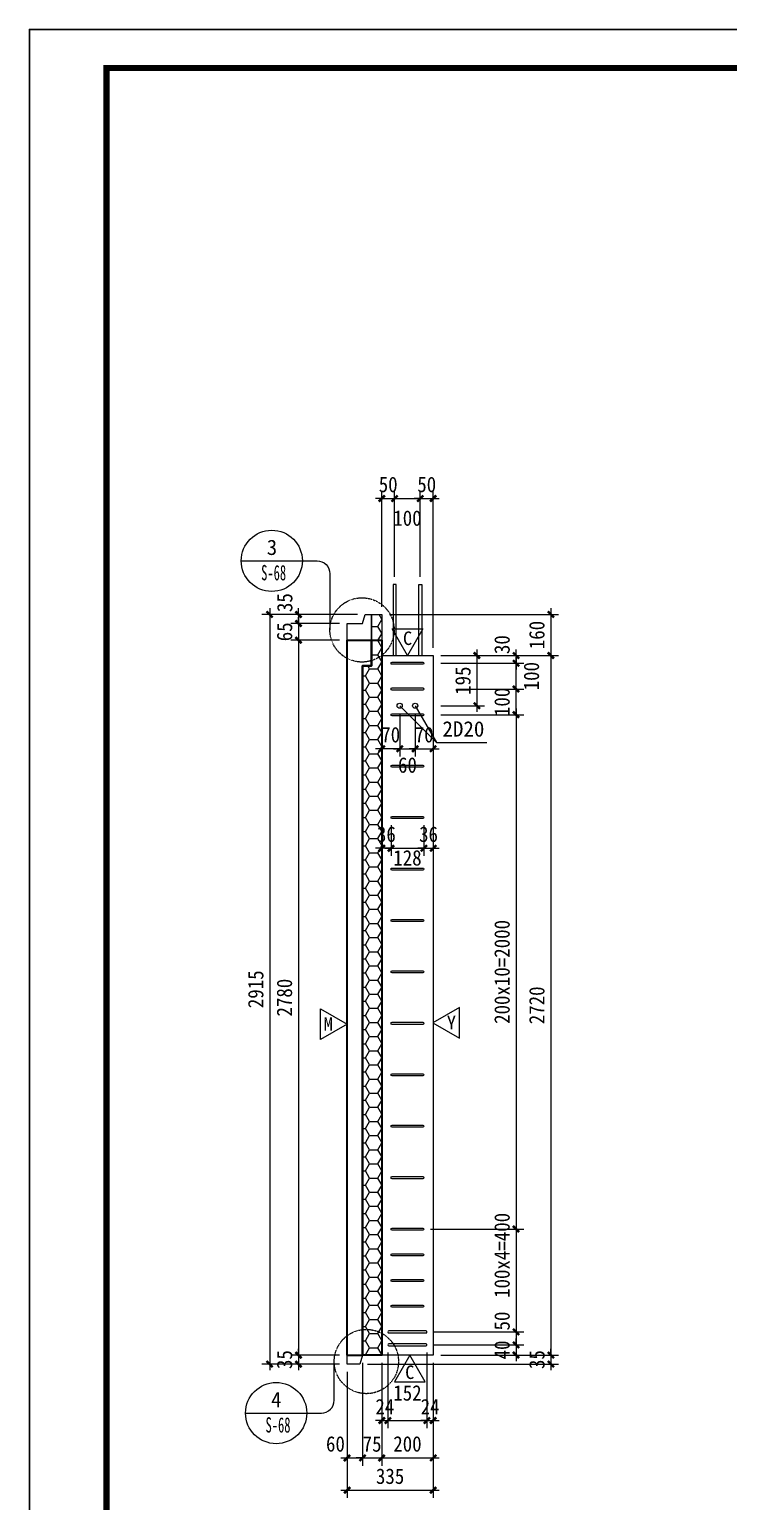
# Model space of a CAD drawing. Header units: millimetres. Extents: x 0 to 12600, y 0 to 8910.
# Drawn here: x 0 to 2721, y 3186 to 8910 of the extents above; entities that cross this region are included whole.
import ezdxf
from ezdxf.enums import TextEntityAlignment as Align

# ---------------------------------------------------------------- set-up
doc = ezdxf.new("R2010")
doc.units = ezdxf.units.MM
doc.linetypes.add('DASH', pattern=[0.35, 0.25, -0.1])
for name, color, linetype, lineweight in [('YG-标注', 151, 'Continuous', 15), ('YZ-文字', 4, 'Continuous', 13), ('YZ-符号', 96, 'Continuous', 9), ('填充', 7, 'Continuous', 5), ('轮廓线', 2, 'Continuous', 13), ('轮廓线0.15', 91, 'Continuous', 15)]:
    doc.layers.add(name, color=color, linetype=linetype, lineweight=lineweight)
for name, color, linetype in [('YZ-索引图号', 3, 'Continuous'), ('图框2', 1, 'Continuous'), ('图框线', 7, 'Continuous'), ('暗柱钢筋', 7, 'Continuous'), ('梁钢筋', 7, 'Continuous')]:
    doc.layers.add(name, color=color, linetype=linetype)
doc.styles.add('YZ-样式 1', font='simhei.ttf', dxfattribs={"width": 0.85})
doc.styles.add('YZ-样式 2', font='simhei.ttf', dxfattribs={"width": 0.9})
doc.styles.add('图签-黑体', font='simhei.ttf')
doc.styles.add('黑体', font='simhei.ttf')
doc.dimstyles.new('YZ-30', dxfattribs={"dimscale": 30, "dimtxt": 2, "dimasz": 0.8, "dimexe": 1, "dimexo": 1, "dimgap": 0.8, "dimtad": 1, "dimdec": 0, "dimzin": 1, "dimdsep": 46, "dimtxsty": 'YZ-样式 2', "dimblk": 'ARCHTICK', "dimcen": 250, "dimdle": 0.8, "dimclrd": 151, "dimclre": 151, "dimclrt": 7, "dimazin": 0, "dimtfac": 1, "dimtdec": 0, "dimtix": 1, "dimtmove": 2, "dimatfit": 2, "dimldrblk": 'ARCHTICK', "dimfxl": 1, "dimlwd": 9, "dimlwe": 9, "dimarcsym": 0})

# ---------------------------------------------------------------- blocks, each defined once
blk = doc.blocks.new('_ArchTick')
at = {"color": 0, "linetype": 'ByBlock', "const_width": 0.4}
blk.add_lwpolyline([(-0.5, -0.5), (0.5, 0.5)], dxfattribs=at)
blk = doc.blocks.new('*D316')
at = {"layer": 'Defpoints', "color": 0, "transparency": 16777216}
for p in [(1047, 6600.3), (1236, 6600.3), (1306, 6635.3)]:
    blk.add_point(p, dxfattribs=at)
at = {"layer": 'YG-标注', "color": 151, "lineweight": 9, "transparency": 16777216}
for p, q in [((1047, 6635.3), (1047, 6659.3)), ((1276, 6635.3), (1017, 6635.3)), ((1206, 6600.3), (1017, 6600.3)), ((1047, 6635.3), (1047, 6600.3)), ((1047, 6600.3), (1047, 6576.3))]:
    blk.add_line(p, q, dxfattribs=at)
at = {"layer": 'YG-标注', "color": 151, "lineweight": 9, "transparency": 16777216, "xscale": 24, "yscale": 24, "zscale": 24}
for p, rotation in [((1047, 6635.3), 270), ((1047, 6600.3), 90)]:
    blk.add_blockref('_ArchTick', p, dxfattribs=dict(at, rotation=rotation))
at = {"layer": 'YG-标注', "color": 7, "transparency": 16777216, "insert": (993.7, 6681.3), "char_height": 60, "attachment_point": 5, "rotation": 90, "style": 'YZ-样式 2'}
blk.add_mtext('35', dxfattribs=at)
blk = doc.blocks.new('*D317')
at = {"layer": 'Defpoints', "color": 0, "transparency": 16777216}
for p in [(1236, 6535.3), (1047, 3755.3), (1236, 3755.3)]:
    blk.add_point(p, dxfattribs=at)
at = {"layer": 'YG-标注', "color": 151, "lineweight": 9, "transparency": 16777216}
for p, q in [((1206, 6535.3), (1017, 6535.3)), ((1047, 6559.3), (1047, 3731.3)), ((1206, 3755.3), (1017, 3755.3))]:
    blk.add_line(p, q, dxfattribs=at)
at = {"layer": 'YG-标注', "color": 151, "lineweight": 9, "transparency": 16777216, "xscale": 24, "yscale": 24, "zscale": 24}
for p, rotation in [((1047, 6535.3), 90), ((1047, 3755.3), 270)]:
    blk.add_blockref('_ArchTick', p, dxfattribs=dict(at, rotation=rotation))
at = {"layer": 'YG-标注', "color": 7, "transparency": 16777216, "insert": (992.6, 5145.3), "char_height": 60, "attachment_point": 5, "rotation": 90, "style": 'YZ-样式 2'}
blk.add_mtext('2780', dxfattribs=at)
blk = doc.blocks.new('*D318')
at = {"layer": 'Defpoints', "color": 0, "transparency": 16777216}
for p in [(1306, 6635.3), (934.9, 3720.3), (1236, 3720.3)]:
    blk.add_point(p, dxfattribs=at)
at = {"layer": 'YG-标注', "color": 151, "lineweight": 9, "transparency": 16777216}
for p, q in [((934.9, 6659.3), (934.9, 3696.3)), ((1276, 6635.3), (904.9, 6635.3)), ((1206, 3720.3), (904.9, 3720.3))]:
    blk.add_line(p, q, dxfattribs=at)
at = {"layer": 'YG-标注', "color": 151, "lineweight": 9, "transparency": 16777216, "xscale": 24, "yscale": 24, "zscale": 24}
for p, rotation in [((934.9, 6635.3), 90), ((934.9, 3720.3), 270)]:
    blk.add_blockref('_ArchTick', p, dxfattribs=dict(at, rotation=rotation))
at = {"layer": 'YG-标注', "color": 7, "transparency": 16777216, "insert": (880.9, 5177.8), "char_height": 60, "attachment_point": 5, "rotation": 90, "style": 'YZ-样式 2'}
blk.add_mtext('2915', dxfattribs=at)
blk = doc.blocks.new('*D319')
at = {"layer": 'Defpoints', "color": 0, "transparency": 16777216}
for p in [(1371, 6635.3), (1571, 6475.3), (2029, 6475.3)]:
    blk.add_point(p, dxfattribs=at)
at = {"layer": 'YG-标注', "color": 151, "lineweight": 9, "transparency": 16777216}
for p, q in [((2029, 6659.3), (2029, 6451.3)), ((1401, 6635.3), (2059, 6635.3)), ((1601, 6475.3), (2059, 6475.3))]:
    blk.add_line(p, q, dxfattribs=at)
at = {"layer": 'YG-标注', "color": 151, "lineweight": 9, "transparency": 16777216, "xscale": 24, "yscale": 24, "zscale": 24}
for p, rotation in [((2029, 6635.3), 90), ((2029, 6475.3), 270)]:
    blk.add_blockref('_ArchTick', p, dxfattribs=dict(at, rotation=rotation))
at = {"layer": 'YG-标注', "color": 7, "transparency": 16777216, "insert": (1974.7, 6555.3), "char_height": 60, "attachment_point": 5, "rotation": 90, "style": 'YZ-样式 2'}
blk.add_mtext('160', dxfattribs=at)
blk = doc.blocks.new('*D320')
at = {"layer": 'Defpoints', "color": 0, "transparency": 16777216}
for p in [(1571, 6475.3), (1571, 3755.3), (2029, 3755.3)]:
    blk.add_point(p, dxfattribs=at)
at = {"layer": 'YG-标注', "color": 151, "lineweight": 9, "transparency": 16777216}
for p, q in [((1601, 6475.3), (2059, 6475.3)), ((2029, 6499.3), (2029, 3731.3)), ((1601, 3755.3), (2059, 3755.3))]:
    blk.add_line(p, q, dxfattribs=at)
at = {"layer": 'YG-标注', "color": 151, "lineweight": 9, "transparency": 16777216, "xscale": 24, "yscale": 24, "zscale": 24}
for p, rotation in [((2029, 6475.3), 90), ((2029, 3755.3), 270)]:
    blk.add_blockref('_ArchTick', p, dxfattribs=dict(at, rotation=rotation))
at = {"layer": 'YG-标注', "color": 7, "transparency": 16777216, "insert": (1974.7, 5115.3), "char_height": 60, "attachment_point": 5, "rotation": 90, "style": 'YZ-样式 2'}
blk.add_mtext('2720', dxfattribs=at)
blk = doc.blocks.new('*D321')
at = {"layer": 'Defpoints', "color": 0, "transparency": 16777216}
for p in [(1571, 3755.3), (1286, 3720.3), (2029, 3720.3)]:
    blk.add_point(p, dxfattribs=at)
at = {"layer": 'YG-标注', "color": 151, "lineweight": 9, "transparency": 16777216}
for p, q in [((2029, 3755.3), (2029, 3779.3)), ((1601, 3755.3), (2059, 3755.3)), ((2029, 3755.3), (2029, 3720.3)), ((1316, 3720.3), (2059, 3720.3)), ((2029, 3720.3), (2029, 3696.3))]:
    blk.add_line(p, q, dxfattribs=at)
at = {"layer": 'YG-标注', "color": 151, "lineweight": 9, "transparency": 16777216, "xscale": 24, "yscale": 24, "zscale": 24}
for p, rotation in [((2029, 3755.3), 270), ((2029, 3720.3), 90)]:
    blk.add_blockref('_ArchTick', p, dxfattribs=dict(at, rotation=rotation))
at = {"layer": 'YG-标注', "color": 7, "transparency": 16777216, "insert": (1975, 3737.8), "char_height": 60, "attachment_point": 5, "rotation": 90, "style": 'YZ-样式 2'}
blk.add_mtext('35', dxfattribs=at)
blk = doc.blocks.new('*D322')
at = {"layer": 'Defpoints', "color": 0, "transparency": 16777216}
for p in [(1571, 6475.3), (1571, 6445.3), (1893.6, 6445.3)]:
    blk.add_point(p, dxfattribs=at)
at = {"layer": 'YG-标注', "color": 151, "lineweight": 9, "transparency": 16777216}
for p, q in [((1601, 6475.3), (1923.6, 6475.3)), ((1893.6, 6475.3), (1893.6, 6499.3)), ((1893.6, 6475.3), (1893.6, 6445.3)), ((1601, 6445.3), (1923.6, 6445.3)), ((1893.6, 6445.3), (1893.6, 6421.3))]:
    blk.add_line(p, q, dxfattribs=at)
at = {"layer": 'YG-标注', "color": 151, "lineweight": 9, "transparency": 16777216, "xscale": 24, "yscale": 24, "zscale": 24}
for p, rotation in [((1893.6, 6475.3), 270), ((1893.6, 6445.3), 90)]:
    blk.add_blockref('_ArchTick', p, dxfattribs=dict(at, rotation=rotation))
at = {"layer": 'YG-标注', "color": 7, "transparency": 16777216, "insert": (1839.3, 6518), "char_height": 60, "attachment_point": 5, "rotation": 90, "style": 'YZ-样式 2'}
blk.add_mtext('30', dxfattribs=at)
blk = doc.blocks.new('*D323')
at = {"layer": 'Defpoints', "color": 0, "transparency": 16777216}
for p in [(1571, 6245.3), (1531, 4245.3), (1893.6, 4245.3)]:
    blk.add_point(p, dxfattribs=at)
at = {"layer": 'YG-标注', "color": 151, "lineweight": 9, "transparency": 16777216}
for p, q in [((1601, 6245.3), (1923.6, 6245.3)), ((1893.6, 6269.3), (1893.6, 4221.3)), ((1561, 4245.3), (1923.6, 4245.3))]:
    blk.add_line(p, q, dxfattribs=at)
at = {"layer": 'YG-标注', "color": 151, "lineweight": 9, "transparency": 16777216, "xscale": 24, "yscale": 24, "zscale": 24}
for p, rotation in [((1893.6, 6245.3), 90), ((1893.6, 4245.3), 270)]:
    blk.add_blockref('_ArchTick', p, dxfattribs=dict(at, rotation=rotation))
at = {"layer": 'YG-标注', "color": 7, "transparency": 16777216, "insert": (1839.3, 5245.3), "char_height": 60, "attachment_point": 5, "rotation": 90, "style": 'YZ-样式 2'}
blk.add_mtext('200x10=2000', dxfattribs=at)
blk = doc.blocks.new('*D324')
at = {"layer": 'Defpoints', "color": 0, "transparency": 16777216}
for p in [(1531, 4245.3), (1543, 3845.3), (1893.6, 3845.3)]:
    blk.add_point(p, dxfattribs=at)
at = {"layer": 'YG-标注', "color": 151, "lineweight": 9, "transparency": 16777216}
for p, q in [((1561, 4245.3), (1923.6, 4245.3)), ((1893.6, 4269.3), (1893.6, 3821.3)), ((1573, 3845.3), (1923.6, 3845.3))]:
    blk.add_line(p, q, dxfattribs=at)
at = {"layer": 'YG-标注', "color": 151, "lineweight": 9, "transparency": 16777216, "xscale": 24, "yscale": 24, "zscale": 24}
for p, rotation in [((1893.6, 4245.3), 90), ((1893.6, 3845.3), 270)]:
    blk.add_blockref('_ArchTick', p, dxfattribs=dict(at, rotation=rotation))
at = {"layer": 'YG-标注', "color": 7, "transparency": 16777216, "insert": (1839.3, 4143), "char_height": 60, "attachment_point": 5, "rotation": 90, "style": 'YZ-样式 2'}
blk.add_mtext('100x4=400', dxfattribs=at)
blk = doc.blocks.new('*D325')
at = {"layer": 'Defpoints', "color": 0, "transparency": 16777216}
for p in [(1543, 3845.3), (1543, 3795.3), (1893.6, 3795.3)]:
    blk.add_point(p, dxfattribs=at)
at = {"layer": 'YG-标注', "color": 151, "lineweight": 9, "transparency": 16777216}
for p, q in [((1573, 3845.3), (1923.6, 3845.3)), ((1893.6, 3869.3), (1893.6, 3771.3)), ((1573, 3795.3), (1923.6, 3795.3))]:
    blk.add_line(p, q, dxfattribs=at)
at = {"layer": 'YG-标注', "color": 151, "lineweight": 9, "transparency": 16777216, "xscale": 24, "yscale": 24, "zscale": 24}
for p, rotation in [((1893.6, 3845.3), 90), ((1893.6, 3795.3), 270)]:
    blk.add_blockref('_ArchTick', p, dxfattribs=dict(at, rotation=rotation))
at = {"layer": 'YG-标注', "color": 7, "transparency": 16777216, "insert": (1839.3, 3887.8), "char_height": 60, "attachment_point": 5, "rotation": 90, "style": 'YZ-样式 2'}
blk.add_mtext('50', dxfattribs=at)
blk = doc.blocks.new('*D326')
at = {"layer": 'Defpoints', "color": 0, "transparency": 16777216}
for p in [(1543, 3795.3), (1571, 3755.3), (1893.6, 3755.3)]:
    blk.add_point(p, dxfattribs=at)
at = {"layer": 'YG-标注', "color": 151, "lineweight": 9, "transparency": 16777216}
for p, q in [((1573, 3795.3), (1923.6, 3795.3)), ((1893.6, 3795.3), (1893.6, 3819.3)), ((1893.6, 3795.3), (1893.6, 3755.3)), ((1601, 3755.3), (1923.6, 3755.3)), ((1893.6, 3755.3), (1893.6, 3731.3))]:
    blk.add_line(p, q, dxfattribs=at)
at = {"layer": 'YG-标注', "color": 151, "lineweight": 9, "transparency": 16777216, "xscale": 24, "yscale": 24, "zscale": 24}
for p, rotation in [((1893.6, 3795.3), 270), ((1893.6, 3755.3), 90)]:
    blk.add_blockref('_ArchTick', p, dxfattribs=dict(at, rotation=rotation))
at = {"layer": 'YG-标注', "color": 7, "transparency": 16777216, "insert": (1839.3, 3775.3), "char_height": 60, "attachment_point": 5, "rotation": 90, "style": 'YZ-样式 2'}
blk.add_mtext('40', dxfattribs=at)
blk = doc.blocks.new('*D327')
at = {"layer": 'Defpoints', "color": 0, "transparency": 16777216}
for p in [(1571, 6475.3), (1571, 6280.2), (1741.1, 6280.2)]:
    blk.add_point(p, dxfattribs=at)
at = {"layer": 'YG-标注', "color": 151, "lineweight": 9, "transparency": 16777216}
for p, q in [((1601, 6475.3), (1771.1, 6475.3)), ((1741.1, 6499.3), (1741.1, 6256.2)), ((1601, 6280.2), (1771.1, 6280.2))]:
    blk.add_line(p, q, dxfattribs=at)
at = {"layer": 'YG-标注', "color": 151, "lineweight": 9, "transparency": 16777216, "xscale": 24, "yscale": 24, "zscale": 24}
for p, rotation in [((1741.1, 6475.3), 90), ((1741.1, 6280.2), 270)]:
    blk.add_blockref('_ArchTick', p, dxfattribs=dict(at, rotation=rotation))
at = {"layer": 'YG-标注', "color": 7, "transparency": 16777216, "insert": (1687.1, 6377.7), "char_height": 60, "attachment_point": 5, "rotation": 90, "style": 'YZ-样式 2'}
blk.add_mtext('195', dxfattribs=at)
blk = doc.blocks.new('*D328')
at = {"layer": 'Defpoints', "color": 0, "transparency": 16777216}
for p in [(1571, 3755.3), (1236, 3720.3), (1571, 3229.9)]:
    blk.add_point(p, dxfattribs=at)
at = {"layer": 'YG-标注', "color": 151, "lineweight": 9, "transparency": 16777216}
for p, q in [((1571, 3725.3), (1571, 3199.9)), ((1236, 3690.3), (1236, 3199.9)), ((1212, 3229.9), (1595, 3229.9))]:
    blk.add_line(p, q, dxfattribs=at)
at = {"layer": 'YG-标注', "color": 151, "lineweight": 9, "transparency": 16777216, "xscale": 24, "yscale": 24, "zscale": 24, "rotation": 180}
blk.add_blockref('_ArchTick', (1236, 3229.9), dxfattribs=at)
at = {"layer": 'YG-标注', "color": 151, "lineweight": 9, "transparency": 16777216, "xscale": 24, "yscale": 24, "zscale": 24}
blk.add_blockref('_ArchTick', (1571, 3229.9), dxfattribs=at)
at = {"layer": 'YG-标注', "color": 7, "transparency": 16777216, "insert": (1403.5, 3283.9), "char_height": 60, "attachment_point": 5, "style": 'YZ-样式 2'}
blk.add_mtext('335', dxfattribs=at)
blk = doc.blocks.new('*D329')
at = {"layer": 'Defpoints', "color": 0, "transparency": 16777216}
for p in [(1296, 3755.3), (1236, 3720.3), (1296, 3355.3)]:
    blk.add_point(p, dxfattribs=at)
at = {"layer": 'YG-标注', "color": 151, "lineweight": 9, "transparency": 16777216}
for p, q in [((1296, 3725.3), (1296, 3325.3)), ((1236, 3690.3), (1236, 3325.3)), ((1212, 3355.3), (1320, 3355.3))]:
    blk.add_line(p, q, dxfattribs=at)
at = {"layer": 'YG-标注', "color": 151, "lineweight": 9, "transparency": 16777216, "xscale": 24, "yscale": 24, "zscale": 24, "rotation": 180}
blk.add_blockref('_ArchTick', (1236, 3355.3), dxfattribs=at)
at = {"layer": 'YG-标注', "color": 151, "lineweight": 9, "transparency": 16777216, "xscale": 24, "yscale": 24, "zscale": 24}
blk.add_blockref('_ArchTick', (1296, 3355.3), dxfattribs=at)
at = {"layer": 'YG-标注', "color": 7, "transparency": 16777216, "insert": (1190.8, 3409.6), "char_height": 60, "attachment_point": 5, "style": 'YZ-样式 2'}
blk.add_mtext('60', dxfattribs=at)
blk = doc.blocks.new('*D330')
at = {"layer": 'Defpoints', "color": 0, "transparency": 16777216}
for p in [(1296, 3755.3), (1371, 3755.3), (1371, 3355.3)]:
    blk.add_point(p, dxfattribs=at)
at = {"layer": 'YG-标注', "color": 151, "lineweight": 9, "transparency": 16777216}
for p, q in [((1296, 3725.3), (1296, 3325.3)), ((1371, 3725.3), (1371, 3325.3)), ((1296, 3355.3), (1272, 3355.3)), ((1296, 3355.3), (1371, 3355.3)), ((1371, 3355.3), (1395, 3355.3))]:
    blk.add_line(p, q, dxfattribs=at)
at = {"layer": 'YG-标注', "color": 151, "lineweight": 9, "transparency": 16777216, "xscale": 24, "yscale": 24, "zscale": 24}
blk.add_blockref('_ArchTick', (1296, 3355.3), dxfattribs=at)
at = {"layer": 'YG-标注', "color": 151, "lineweight": 9, "transparency": 16777216, "xscale": 24, "yscale": 24, "zscale": 24, "rotation": 180}
blk.add_blockref('_ArchTick', (1371, 3355.3), dxfattribs=at)
at = {"layer": 'YG-标注', "color": 7, "transparency": 16777216, "insert": (1333.5, 3409.3), "char_height": 60, "attachment_point": 5, "style": 'YZ-样式 2'}
blk.add_mtext('75', dxfattribs=at)
blk = doc.blocks.new('*D331')
at = {"layer": 'Defpoints', "color": 0, "transparency": 16777216}
for p in [(1371, 3755.3), (1571, 3755.3), (1571, 3355.3)]:
    blk.add_point(p, dxfattribs=at)
at = {"layer": 'YG-标注', "color": 151, "lineweight": 9, "transparency": 16777216}
for p, q in [((1371, 3725.3), (1371, 3325.3)), ((1571, 3725.3), (1571, 3325.3)), ((1347, 3355.3), (1595, 3355.3))]:
    blk.add_line(p, q, dxfattribs=at)
at = {"layer": 'YG-标注', "color": 151, "lineweight": 9, "transparency": 16777216, "xscale": 24, "yscale": 24, "zscale": 24, "rotation": 180}
blk.add_blockref('_ArchTick', (1371, 3355.3), dxfattribs=at)
at = {"layer": 'YG-标注', "color": 151, "lineweight": 9, "transparency": 16777216, "xscale": 24, "yscale": 24, "zscale": 24}
blk.add_blockref('_ArchTick', (1571, 3355.3), dxfattribs=at)
at = {"layer": 'YG-标注', "color": 7, "transparency": 16777216, "insert": (1471, 3409.6), "char_height": 60, "attachment_point": 5, "style": 'YZ-样式 2'}
blk.add_mtext('200', dxfattribs=at)
blk = doc.blocks.new('*D332')
at = {"layer": 'Defpoints', "color": 0, "transparency": 16777216}
for p in [(1395, 3795.3), (1371, 3755.3), (1395, 3500.7)]:
    blk.add_point(p, dxfattribs=at)
at = {"layer": 'YG-标注', "color": 151, "lineweight": 9, "transparency": 16777216}
for p, q in [((1371, 3725.3), (1371, 3470.7)), ((1395, 3765.3), (1395, 3470.7)), ((1371, 3500.7), (1347, 3500.7)), ((1371, 3500.7), (1395, 3500.7)), ((1395, 3500.7), (1419, 3500.7))]:
    blk.add_line(p, q, dxfattribs=at)
at = {"layer": 'YG-标注', "color": 151, "lineweight": 9, "transparency": 16777216, "xscale": 24, "yscale": 24, "zscale": 24}
blk.add_blockref('_ArchTick', (1371, 3500.7), dxfattribs=at)
at = {"layer": 'YG-标注', "color": 151, "lineweight": 9, "transparency": 16777216, "xscale": 24, "yscale": 24, "zscale": 24, "rotation": 180}
blk.add_blockref('_ArchTick', (1395, 3500.7), dxfattribs=at)
at = {"layer": 'YG-标注', "color": 7, "transparency": 16777216, "insert": (1383, 3554.7), "char_height": 60, "attachment_point": 5, "style": 'YZ-样式 2'}
blk.add_mtext('24', dxfattribs=at)
blk = doc.blocks.new('*D333')
at = {"layer": 'Defpoints', "color": 0, "transparency": 16777216}
for p in [(1395, 3795.3), (1547, 3795.3), (1547, 3500.7)]:
    blk.add_point(p, dxfattribs=at)
at = {"layer": 'YG-标注', "color": 151, "lineweight": 9, "transparency": 16777216}
for p, q in [((1395, 3765.3), (1395, 3470.7)), ((1547, 3765.3), (1547, 3470.7)), ((1371, 3500.7), (1571, 3500.7))]:
    blk.add_line(p, q, dxfattribs=at)
at = {"layer": 'YG-标注', "color": 151, "lineweight": 9, "transparency": 16777216, "xscale": 24, "yscale": 24, "zscale": 24, "rotation": 180}
blk.add_blockref('_ArchTick', (1395, 3500.7), dxfattribs=at)
at = {"layer": 'YG-标注', "color": 151, "lineweight": 9, "transparency": 16777216, "xscale": 24, "yscale": 24, "zscale": 24}
blk.add_blockref('_ArchTick', (1547, 3500.7), dxfattribs=at)
at = {"layer": 'YG-标注', "color": 7, "transparency": 16777216, "insert": (1471, 3607.8), "char_height": 60, "attachment_point": 5, "style": 'YZ-样式 2'}
blk.add_mtext('152', dxfattribs=at)
blk = doc.blocks.new('*D334')
at = {"layer": 'Defpoints', "color": 0, "transparency": 16777216}
for p in [(1547, 3795.3), (1571, 3755.3), (1571, 3500.7)]:
    blk.add_point(p, dxfattribs=at)
at = {"layer": 'YG-标注', "color": 151, "lineweight": 9, "transparency": 16777216}
for p, q in [((1547, 3765.3), (1547, 3470.7)), ((1571, 3725.3), (1571, 3470.7)), ((1547, 3500.7), (1523, 3500.7)), ((1547, 3500.7), (1571, 3500.7)), ((1571, 3500.7), (1595, 3500.7))]:
    blk.add_line(p, q, dxfattribs=at)
at = {"layer": 'YG-标注', "color": 151, "lineweight": 9, "transparency": 16777216, "xscale": 24, "yscale": 24, "zscale": 24}
blk.add_blockref('_ArchTick', (1547, 3500.7), dxfattribs=at)
at = {"layer": 'YG-标注', "color": 151, "lineweight": 9, "transparency": 16777216, "xscale": 24, "yscale": 24, "zscale": 24, "rotation": 180}
blk.add_blockref('_ArchTick', (1571, 3500.7), dxfattribs=at)
at = {"layer": 'YG-标注', "color": 7, "transparency": 16777216, "insert": (1559, 3554.7), "char_height": 60, "attachment_point": 5, "style": 'YZ-样式 2'}
blk.add_mtext('24', dxfattribs=at)
blk = doc.blocks.new('*D335')
at = {"layer": 'Defpoints', "color": 0, "transparency": 16777216}
for p in [(1407, 5845.3), (1535, 5845.3), (1535, 5726.1)]:
    blk.add_point(p, dxfattribs=at)
at = {"layer": 'YG-标注', "color": 151, "lineweight": 9, "transparency": 16777216}
for p, q in [((1407, 5815.3), (1407, 5696.1)), ((1535, 5815.3), (1535, 5696.1)), ((1383, 5726.1), (1559, 5726.1))]:
    blk.add_line(p, q, dxfattribs=at)
at = {"layer": 'YG-标注', "color": 151, "lineweight": 9, "transparency": 16777216, "xscale": 24, "yscale": 24, "zscale": 24, "rotation": 180}
blk.add_blockref('_ArchTick', (1407, 5726.1), dxfattribs=at)
at = {"layer": 'YG-标注', "color": 151, "lineweight": 9, "transparency": 16777216, "xscale": 24, "yscale": 24, "zscale": 24}
blk.add_blockref('_ArchTick', (1535, 5726.1), dxfattribs=at)
at = {"layer": 'YG-标注', "color": 7, "transparency": 16777216, "insert": (1471, 5688.5), "char_height": 60, "attachment_point": 5, "style": 'YZ-样式 2'}
blk.add_mtext('128', dxfattribs=at)
blk = doc.blocks.new('*D336')
at = {"layer": 'Defpoints', "color": 0, "transparency": 16777216}
for p in [(1535, 5845.3), (1571, 5726.1), (1571, 5726.1)]:
    blk.add_point(p, dxfattribs=at)
at = {"layer": 'YG-标注', "color": 151, "lineweight": 9, "transparency": 16777216}
for p, q in [((1535, 5815.3), (1535, 5696.1)), ((1535, 5726.1), (1511, 5726.1)), ((1535, 5726.1), (1571, 5726.1)), ((1571, 5726.1), (1595, 5726.1))]:
    blk.add_line(p, q, dxfattribs=at)
at = {"layer": 'YG-标注', "color": 151, "lineweight": 9, "transparency": 16777216, "xscale": 24, "yscale": 24, "zscale": 24}
blk.add_blockref('_ArchTick', (1535, 5726.1), dxfattribs=at)
at = {"layer": 'YG-标注', "color": 151, "lineweight": 9, "transparency": 16777216, "xscale": 24, "yscale": 24, "zscale": 24, "rotation": 180}
blk.add_blockref('_ArchTick', (1571, 5726.1), dxfattribs=at)
at = {"layer": 'YG-标注', "color": 7, "transparency": 16777216, "insert": (1553, 5780.1), "char_height": 60, "attachment_point": 5, "style": 'YZ-样式 2'}
blk.add_mtext('36', dxfattribs=at)
blk = doc.blocks.new('*D337')
at = {"layer": 'Defpoints', "color": 0, "transparency": 16777216}
for p in [(1371, 5868.2), (1407, 5845.3), (1371, 5726.1)]:
    blk.add_point(p, dxfattribs=at)
at = {"layer": 'YG-标注', "color": 151, "lineweight": 9, "transparency": 16777216}
for p, q in [((1371, 5838.2), (1371, 5696.1)), ((1407, 5815.3), (1407, 5696.1)), ((1371, 5726.1), (1347, 5726.1)), ((1407, 5726.1), (1371, 5726.1)), ((1407, 5726.1), (1431, 5726.1))]:
    blk.add_line(p, q, dxfattribs=at)
at = {"layer": 'YG-标注', "color": 151, "lineweight": 9, "transparency": 16777216, "xscale": 24, "yscale": 24, "zscale": 24}
blk.add_blockref('_ArchTick', (1371, 5726.1), dxfattribs=at)
at = {"layer": 'YG-标注', "color": 151, "lineweight": 9, "transparency": 16777216, "xscale": 24, "yscale": 24, "zscale": 24, "rotation": 180}
blk.add_blockref('_ArchTick', (1407, 5726.1), dxfattribs=at)
at = {"layer": 'YG-标注', "color": 7, "transparency": 16777216, "insert": (1389, 5780.1), "char_height": 60, "attachment_point": 5, "style": 'YZ-样式 2'}
blk.add_mtext('36', dxfattribs=at)
blk = doc.blocks.new('*D338')
at = {"layer": 'Defpoints', "color": 0, "transparency": 16777216}
for p in [(1371, 6276.9), (1440.8, 6280.2), (1371, 6113)]:
    blk.add_point(p, dxfattribs=at)
at = {"layer": 'YG-标注', "color": 151, "lineweight": 9, "transparency": 16777216}
for p, q in [((1371, 6246.9), (1371, 6083)), ((1440.8, 6250.2), (1440.8, 6083)), ((1371, 6113), (1347, 6113)), ((1440.8, 6113), (1371, 6113)), ((1440.8, 6113), (1464.8, 6113))]:
    blk.add_line(p, q, dxfattribs=at)
at = {"layer": 'YG-标注', "color": 151, "lineweight": 9, "transparency": 16777216, "xscale": 24, "yscale": 24, "zscale": 24}
blk.add_blockref('_ArchTick', (1371, 6113), dxfattribs=at)
at = {"layer": 'YG-标注', "color": 151, "lineweight": 9, "transparency": 16777216, "xscale": 24, "yscale": 24, "zscale": 24, "rotation": 180}
blk.add_blockref('_ArchTick', (1440.8, 6113), dxfattribs=at)
at = {"layer": 'YG-标注', "color": 7, "transparency": 16777216, "insert": (1405.9, 6167.3), "char_height": 60, "attachment_point": 5, "style": 'YZ-样式 2'}
blk.add_mtext('70', dxfattribs=at)
blk = doc.blocks.new('*D339')
at = {"layer": 'Defpoints', "color": 0, "transparency": 16777216}
for p in [(1440.8, 6280.2), (1501.2, 6280.2), (1501.2, 6113)]:
    blk.add_point(p, dxfattribs=at)
at = {"layer": 'YG-标注', "color": 151, "lineweight": 9, "transparency": 16777216}
for p, q in [((1440.8, 6250.2), (1440.8, 6083)), ((1501.2, 6250.2), (1501.2, 6083)), ((1416.8, 6113), (1525.2, 6113))]:
    blk.add_line(p, q, dxfattribs=at)
at = {"layer": 'YG-标注', "color": 151, "lineweight": 9, "transparency": 16777216, "xscale": 24, "yscale": 24, "zscale": 24, "rotation": 180}
blk.add_blockref('_ArchTick', (1440.8, 6113), dxfattribs=at)
at = {"layer": 'YG-标注', "color": 151, "lineweight": 9, "transparency": 16777216, "xscale": 24, "yscale": 24, "zscale": 24}
blk.add_blockref('_ArchTick', (1501.2, 6113), dxfattribs=at)
at = {"layer": 'YG-标注', "color": 7, "transparency": 16777216, "insert": (1471, 6049.3), "char_height": 60, "attachment_point": 5, "style": 'YZ-样式 2'}
blk.add_mtext('60', dxfattribs=at)
blk = doc.blocks.new('*D340')
at = {"layer": 'Defpoints', "color": 0, "transparency": 16777216}
for p in [(1501.2, 6280.2), (1571, 6276.9), (1571, 6113)]:
    blk.add_point(p, dxfattribs=at)
at = {"layer": 'YG-标注', "color": 151, "lineweight": 9, "transparency": 16777216}
for p, q in [((1501.2, 6250.2), (1501.2, 6083)), ((1571, 6246.9), (1571, 6083)), ((1501.2, 6113), (1477.2, 6113)), ((1501.2, 6113), (1571, 6113)), ((1571, 6113), (1595, 6113))]:
    blk.add_line(p, q, dxfattribs=at)
at = {"layer": 'YG-标注', "color": 151, "lineweight": 9, "transparency": 16777216, "xscale": 24, "yscale": 24, "zscale": 24}
blk.add_blockref('_ArchTick', (1501.2, 6113), dxfattribs=at)
at = {"layer": 'YG-标注', "color": 151, "lineweight": 9, "transparency": 16777216, "xscale": 24, "yscale": 24, "zscale": 24, "rotation": 180}
blk.add_blockref('_ArchTick', (1571, 6113), dxfattribs=at)
at = {"layer": 'YG-标注', "color": 7, "transparency": 16777216, "insert": (1536.1, 6167.3), "char_height": 60, "attachment_point": 5, "style": 'YZ-样式 2'}
blk.add_mtext('70', dxfattribs=at)
blk = doc.blocks.new('*D341')
at = {"layer": 'Defpoints', "color": 0, "transparency": 16777216}
for p in [(1421, 7086), (1421, 6751.3), (1371, 6635.3)]:
    blk.add_point(p, dxfattribs=at)
at = {"layer": 'YG-标注', "color": 151, "lineweight": 9, "transparency": 16777216}
for p, q in [((1371, 6665.3), (1371, 7116)), ((1421, 6781.3), (1421, 7116)), ((1371, 7086), (1347, 7086)), ((1371, 7086), (1421, 7086)), ((1421, 7086), (1445, 7086))]:
    blk.add_line(p, q, dxfattribs=at)
at = {"layer": 'YG-标注', "color": 151, "lineweight": 9, "transparency": 16777216, "xscale": 24, "yscale": 24, "zscale": 24}
blk.add_blockref('_ArchTick', (1371, 7086), dxfattribs=at)
at = {"layer": 'YG-标注', "color": 151, "lineweight": 9, "transparency": 16777216, "xscale": 24, "yscale": 24, "zscale": 24, "rotation": 180}
blk.add_blockref('_ArchTick', (1421, 7086), dxfattribs=at)
at = {"layer": 'YG-标注', "color": 7, "transparency": 16777216, "insert": (1396, 7140.3), "char_height": 60, "attachment_point": 5, "style": 'YZ-样式 2'}
blk.add_mtext('50', dxfattribs=at)
blk = doc.blocks.new('*D342')
at = {"layer": 'Defpoints', "color": 0, "transparency": 16777216}
for p in [(1521, 7086), (1421, 6751.3), (1521, 6751.3)]:
    blk.add_point(p, dxfattribs=at)
at = {"layer": 'YG-标注', "color": 151, "lineweight": 9, "transparency": 16777216}
for p, q in [((1421, 6781.3), (1421, 7116)), ((1521, 6781.3), (1521, 7116)), ((1397, 7086), (1545, 7086))]:
    blk.add_line(p, q, dxfattribs=at)
at = {"layer": 'YG-标注', "color": 151, "lineweight": 9, "transparency": 16777216, "xscale": 24, "yscale": 24, "zscale": 24, "rotation": 180}
blk.add_blockref('_ArchTick', (1421, 7086), dxfattribs=at)
at = {"layer": 'YG-标注', "color": 151, "lineweight": 9, "transparency": 16777216, "xscale": 24, "yscale": 24, "zscale": 24}
blk.add_blockref('_ArchTick', (1521, 7086), dxfattribs=at)
at = {"layer": 'YG-标注', "color": 7, "transparency": 16777216, "insert": (1471, 7009.5), "char_height": 60, "attachment_point": 5, "style": 'YZ-样式 2'}
blk.add_mtext('100', dxfattribs=at)
blk = doc.blocks.new('*D343')
at = {"layer": 'Defpoints', "color": 0, "transparency": 16777216}
for p in [(1571, 7086), (1521, 6751.3), (1571, 6475.3)]:
    blk.add_point(p, dxfattribs=at)
at = {"layer": 'YG-标注', "color": 151, "lineweight": 9, "transparency": 16777216}
for p, q in [((1521, 6781.3), (1521, 7116)), ((1571, 6505.3), (1571, 7116)), ((1521, 7086), (1497, 7086)), ((1521, 7086), (1571, 7086)), ((1571, 7086), (1595, 7086))]:
    blk.add_line(p, q, dxfattribs=at)
at = {"layer": 'YG-标注', "color": 151, "lineweight": 9, "transparency": 16777216, "xscale": 24, "yscale": 24, "zscale": 24}
blk.add_blockref('_ArchTick', (1521, 7086), dxfattribs=at)
at = {"layer": 'YG-标注', "color": 151, "lineweight": 9, "transparency": 16777216, "xscale": 24, "yscale": 24, "zscale": 24, "rotation": 180}
blk.add_blockref('_ArchTick', (1571, 7086), dxfattribs=at)
at = {"layer": 'YG-标注', "color": 7, "transparency": 16777216, "insert": (1546, 7140.3), "char_height": 60, "attachment_point": 5, "style": 'YZ-样式 2'}
blk.add_mtext('50', dxfattribs=at)
blk = doc.blocks.new('*D462')
at = {"layer": 'Defpoints', "color": 0, "transparency": 16777216}
for p in [(1632.4, 6345.3), (1893.6, 6345.3), (1632.4, 6245.3)]:
    blk.add_point(p, dxfattribs=at)
at = {"layer": 'YG-标注', "color": 151, "lineweight": 9, "transparency": 16777216}
for p, q in [((1893.6, 6345.3), (1893.6, 6369.3)), ((1662.4, 6345.3), (1923.6, 6345.3)), ((1893.6, 6245.3), (1893.6, 6345.3)), ((1662.4, 6245.3), (1923.6, 6245.3)), ((1893.6, 6245.3), (1893.6, 6221.3))]:
    blk.add_line(p, q, dxfattribs=at)
at = {"layer": 'YG-标注', "color": 151, "lineweight": 9, "transparency": 16777216, "xscale": 24, "yscale": 24, "zscale": 24}
for p, rotation in [((1893.6, 6345.3), 270), ((1893.6, 6245.3), 90)]:
    blk.add_blockref('_ArchTick', p, dxfattribs=dict(at, rotation=rotation))
at = {"layer": 'YG-标注', "color": 7, "transparency": 16777216, "insert": (1839.3, 6295.3), "char_height": 60, "attachment_point": 5, "rotation": 90, "style": 'YZ-样式 2'}
blk.add_mtext('100', dxfattribs=at)
blk = doc.blocks.new('*D463')
at = {"layer": 'Defpoints', "color": 0, "transparency": 16777216}
for p in [(1632.4, 6445.3), (1893.6, 6445.3), (1632.4, 6345.3)]:
    blk.add_point(p, dxfattribs=at)
at = {"layer": 'YG-标注', "color": 151, "lineweight": 9, "transparency": 16777216}
for p, q in [((1893.6, 6321.3), (1893.6, 6469.3)), ((1662.4, 6445.3), (1923.6, 6445.3)), ((1662.4, 6345.3), (1923.6, 6345.3))]:
    blk.add_line(p, q, dxfattribs=at)
at = {"layer": 'YG-标注', "color": 151, "lineweight": 9, "transparency": 16777216, "xscale": 24, "yscale": 24, "zscale": 24}
for p, rotation in [((1893.6, 6445.3), 90), ((1893.6, 6345.3), 270)]:
    blk.add_blockref('_ArchTick', p, dxfattribs=dict(at, rotation=rotation))
at = {"layer": 'YG-标注', "color": 7, "transparency": 16777216, "insert": (1953.6, 6395.3), "char_height": 60, "attachment_point": 5, "rotation": 90, "style": 'YZ-样式 2'}
blk.add_mtext('100', dxfattribs=at)
blk = doc.blocks.new('*D470')
at = {"layer": 'Defpoints', "color": 0, "transparency": 16777216}
for p in [(1236, 6600.3), (1047, 6535.3), (1236, 6535.3)]:
    blk.add_point(p, dxfattribs=at)
at = {"layer": 'YG-标注', "color": 151, "lineweight": 9, "transparency": 16777216}
for p, q in [((1206, 6600.3), (1017, 6600.3)), ((1047, 6600.3), (1047, 6624.3)), ((1047, 6600.3), (1047, 6535.3)), ((1206, 6535.3), (1017, 6535.3)), ((1047, 6535.3), (1047, 6511.3))]:
    blk.add_line(p, q, dxfattribs=at)
at = {"layer": 'YG-标注', "color": 151, "lineweight": 9, "transparency": 16777216, "xscale": 24, "yscale": 24, "zscale": 24}
for p, rotation in [((1047, 6600.3), 270), ((1047, 6535.3), 90)]:
    blk.add_blockref('_ArchTick', p, dxfattribs=dict(at, rotation=rotation))
at = {"layer": 'YG-标注', "color": 7, "transparency": 16777216, "insert": (993, 6567.8), "char_height": 60, "attachment_point": 5, "rotation": 90, "style": 'YZ-样式 2'}
blk.add_mtext('65', dxfattribs=at)
blk = doc.blocks.new('*D471')
at = {"layer": 'Defpoints', "color": 0, "transparency": 16777216}
for p in [(1236, 3755.3), (1047, 3720.3), (1236, 3720.3)]:
    blk.add_point(p, dxfattribs=at)
at = {"layer": 'YG-标注', "color": 151, "lineweight": 9, "transparency": 16777216}
for p, q in [((1047, 3755.3), (1047, 3779.3)), ((1206, 3755.3), (1017, 3755.3)), ((1047, 3755.3), (1047, 3720.3)), ((1206, 3720.3), (1017, 3720.3)), ((1047, 3720.3), (1047, 3696.3))]:
    blk.add_line(p, q, dxfattribs=at)
at = {"layer": 'YG-标注', "color": 151, "lineweight": 9, "transparency": 16777216, "xscale": 24, "yscale": 24, "zscale": 24}
for p, rotation in [((1047, 3755.3), 270), ((1047, 3720.3), 90)]:
    blk.add_blockref('_ArchTick', p, dxfattribs=dict(at, rotation=rotation))
at = {"layer": 'YG-标注', "color": 7, "transparency": 16777216, "insert": (993, 3737.8), "char_height": 60, "attachment_point": 5, "rotation": 90, "style": 'YZ-样式 2'}
blk.add_mtext('35', dxfattribs=at)

msp = doc.modelspace()

# ---------------------------------------------------------------- hatches: boundary and pattern name
at = {"layer": '填充', "lineweight": 9}
h = msp.add_hatch(dxfattribs=at)
h.set_pattern_fill('HONEY', color=43, scale=10)
h.set_pattern_definition([(0, (-24536.483, 8430.744), (47.625, 27.496306), [31.75, -63.5]), (120, (-24536.483, 8430.744), (-47.625, 27.496307), [31.75, -63.5]), (60, (-24536.483, 8430.744), (1e-07, 54.992613), [-63.5, 31.75])])
h.paths.add_polyline_path([(1371, 3755.3), (1296, 3755.3), (1296, 6435.3), (1331, 6435.3), (1331, 6635.3), (1371, 6635.3)])

# ---------------------------------------------------------------- linework, layer by layer
at = {"layer": 'YZ-符号'}
msp.add_line((1584.1, 6137.2), (1440.8, 6280.2), dxfattribs=at)
at = {"layer": 'YZ-符号', "color": 1, "ltscale": 100}
for points in [[(824, 6843.8), (1119.2, 6843.8, -0.414214), (1169.2, 6793.8), (1169.2, 6575.1)], [(841, 3529.8), (1136.1, 3529.8, 0.414214), (1186.1, 3579.8), (1186.1, 3730.3)]]:
    msp.add_lwpolyline(points, format="xyb", dxfattribs=at)
at = {"layer": 'YZ-符号', "color": 1, "lineweight": 15}
for points in [[(1471.2, 6475.3), (1411.6, 6578.7), (1530.9, 6578.7)], [(1132.6, 5101.9), (1236, 5042.2), (1132.6, 4982.5)], [(1673.7, 5107.4), (1570.3, 5047.7), (1673.7, 4988)], [(1479.8, 3755.3), (1420.1, 3651.9), (1539.5, 3651.9)]]:
    msp.add_lwpolyline(points, close=True, dxfattribs=at)
at = {"layer": 'YZ-符号'}
msp.add_lwpolyline([(1501.2, 6280.2), (1584.1, 6137.2), (1779.9, 6137.2)], dxfattribs=at)
at = {"layer": 'YZ-符号', "color": 1, "ltscale": 100}
for centre in [(943.1, 6843.8), (960, 3529.8)]:
    msp.add_circle(centre, 119, dxfattribs=at)
at = {"layer": 'YZ-符号', "color": 1, "linetype": 'DASH', "ltscale": 0.1}
for centre in [(1294.2, 6575.1), (1311.1, 3730.3)]:
    msp.add_circle(centre, 125, dxfattribs=at)
at = {"layer": '图框2', "color": 1}
msp.add_lwpolyline([(0, 0), (0, 8910), (12600, 8910), (12600, 0)], close=True, dxfattribs=at)
at = {"layer": '图框线', "const_width": 24}
msp.add_lwpolyline([(300, 8760), (12450, 8760), (12450, 150), (300, 150)], close=True, dxfattribs=at)
at = {"layer": '暗柱钢筋', "color": 5, "lineweight": 9, "ltscale": 100}
for points in [[(1427, 6475.3), (1427, 6751.3), (1415, 6751.3), (1415, 6475.3)], [(1515, 6475.3), (1515, 6751.3), (1527, 6751.3), (1527, 6475.3)]]:
    msp.add_lwpolyline(points, dxfattribs=at)
at = {"layer": '暗柱钢筋', "color": 1, "lineweight": 9, "ltscale": 100}
for points in [[(1411, 6449.3), (1531, 6449.3, -1), (1531, 6441.3), (1411, 6441.3), (1411, 6441.3, -1)], [(1411, 6349.3), (1531, 6349.3, -1), (1531, 6341.3), (1411, 6341.3), (1411, 6341.3, -1)], [(1411, 6249.3), (1531, 6249.3, -1), (1531, 6241.3), (1411, 6241.3), (1411, 6241.3, -1)], [(1411, 6049.3), (1531, 6049.3, -1), (1531, 6041.3), (1411, 6041.3), (1411, 6041.3, -1)], [(1411, 5849.3), (1531, 5849.3, -1), (1531, 5841.3), (1411, 5841.3), (1411, 5841.3, -1)], [(1411, 5649.3), (1531, 5649.3, -1), (1531, 5641.3), (1411, 5641.3), (1411, 5641.3, -1)], [(1411, 5449.3), (1531, 5449.3, -1), (1531, 5441.3), (1411, 5441.3), (1411, 5441.3, -1)], [(1411, 5249.3), (1531, 5249.3, -1), (1531, 5241.3), (1411, 5241.3), (1411, 5241.3, -1)], [(1411, 5049.3), (1531, 5049.3, -1), (1531, 5041.3), (1411, 5041.3), (1411, 5041.3, -1)], [(1411, 4849.3), (1531, 4849.3, -1), (1531, 4841.3), (1411, 4841.3), (1411, 4841.3, -1)], [(1411, 4649.3), (1531, 4649.3, -1), (1531, 4641.3), (1411, 4641.3), (1411, 4641.3, -1)], [(1411, 4449.3), (1531, 4449.3, -1), (1531, 4441.3), (1411, 4441.3), (1411, 4441.3, -1)], [(1411, 4249.3), (1531, 4249.3, -1), (1531, 4241.3), (1411, 4241.3), (1411, 4241.3, -1)], [(1411, 4149.3), (1531, 4149.3, -1), (1531, 4141.3), (1411, 4141.3), (1411, 4141.3, -1)], [(1411, 4049.3), (1531, 4049.3, -1), (1531, 4041.3), (1411, 4041.3), (1411, 4041.3, -1)], [(1411, 3949.3), (1531, 3949.3, -1), (1531, 3941.3), (1411, 3941.3), (1411, 3941.3, -1)], [(1399, 3841.3), (1543, 3841.3, 1), (1543, 3849.3), (1399, 3849.3), (1399, 3849.3, 1)], [(1399, 3791.3), (1543, 3791.3, 1), (1543, 3799.3), (1399, 3799.3), (1399, 3799.3, 1)]]:
    msp.add_lwpolyline(points, format="xyb", close=True, dxfattribs=at)
at = {"layer": '梁钢筋', "color": 6, "lineweight": 9, "ltscale": 100}
for centre in [(1440.8, 6280.2), (1501.2, 6280.2)]:
    msp.add_circle(centre, 10, dxfattribs=at)
at = {"layer": '轮廓线', "lineweight": 30}
for p, q in [((1236, 6535.3), (1371, 6535.3)), ((1236, 3755.3), (1296, 3755.3))]:
    msp.add_line(p, q, dxfattribs=at)
at = {"layer": '轮廓线', "lineweight": 9}
for points in [[(1236, 6535.3), (1236, 6600.3), (1296, 6600.3), (1306, 6635.3), (1331, 6635.3), (1331, 6535.3)], [(1331, 6535.3), (1331, 6635.3), (1371, 6635.3), (1371, 6535.3)], [(1296, 3755.3), (1286, 3720.3), (1236, 3720.3), (1236, 3755.3)]]:
    msp.add_lwpolyline(points, dxfattribs=at)
at = {"layer": '轮廓线', "lineweight": 30}
for points in [[(1236, 3755.3), (1236, 6535.3)], [(1331, 6535.3), (1331, 6435.3), (1296, 6435.3), (1296, 3755.3)], [(1371, 6535.3), (1371, 3755.3), (1296, 3755.3), (1296, 6435.3), (1331, 6435.3), (1331, 6535.3)]]:
    msp.add_lwpolyline(points, dxfattribs=at)
at = {"layer": '轮廓线0.15', "color": 3, "lineweight": 15}
msp.add_lwpolyline([(1371, 6475.3), (1571, 6475.3), (1571, 3755.3), (1371, 3755.3)], close=True, dxfattribs=at)

# ---------------------------------------------------------------- texts
at = {"layer": 'YZ-文字', "style": '黑体'}
msp.add_text('2D20', height=60, rotation=360, dxfattribs=at).set_placement((1770.3, 6142.1), align=Align.BOTTOM_RIGHT)
at = {"layer": 'YZ-符号', "color": 1, "lineweight": 15, "style": '图签-黑体'}
for s, p in [('C', (1453.5, 6516.5)), ('M', (1145.1, 5016.7)), ('Y', (1624.1, 5022.2)), ('C', (1462.1, 3662.4))]:
    msp.add_text(s, height=52.5, dxfattribs=at).set_placement(p)
at = {"layer": 'YZ-索引图号', "color": 3, "ltscale": 100, "style": 'YZ-样式 1'}
for s, p in [('3', (943.8, 6866.5)), ('4', (960.7, 3552.5))]:
    msp.add_text(s, height=59.5, dxfattribs=at).set_placement(p, align=Align.CENTER)
at = {"layer": 'YZ-索引图号', "color": 3, "ltscale": 100, "style": 'YZ-样式 2', "width": 0.6}
for p in [(950.3, 6768), (967.3, 3454)]:
    msp.add_text('S-68', height=59.52, dxfattribs=at).set_placement(p, align=Align.CENTER)

# ---------------------------------------------------------------- dimensions: what is measured, and where the dimension line sits
at = {"layer": 'YG-标注', "color": 3}
for base, p1, p2, picture, middle in [((1421, 7086), (1371, 6635.3), (1421, 6751.3), '*D341', (1396, 7140.3)), ((1571, 7086), (1521, 6751.3), (1571, 6475.3), '*D343', (1546, 7140.3)), ((1371, 6113), (1440.8, 6280.2), (1371, 6276.9), '*D338', (1405.9, 6167.3)), ((1571, 6113), (1501.2, 6280.2), (1571, 6276.9), '*D340', (1536.1, 6167.3)), ((1371, 5726.1), (1407, 5845.3), (1371, 5868.2), '*D337', (1389, 5780.1)), ((1571, 5726.1), (1535, 5845.3), (1571, 5726.1), '*D336', (1553, 5780.1)), ((1395, 3500.7), (1371, 3755.3), (1395, 3795.3), '*D332', (1383, 3554.7)), ((1571, 3500.7), (1547, 3795.3), (1571, 3755.3), '*D334', (1559, 3554.7)), ((1571, 3229.9), (1236, 3720.3), (1571, 3755.3), '*D328', (1403.5, 3283.9)), ((1371, 3355.3), (1296, 3755.3), (1371, 3755.3), '*D330', (1333.5, 3409.3)), ((1571, 3355.3), (1371, 3755.3), (1571, 3755.3), '*D331', (1471, 3409.6))]:
    dim = msp.add_linear_dim(base=base, p1=p1, p2=p2, dimstyle='YZ-30', override={"dimfxl": 20}, dxfattribs=at)
    dim.commit()
    dim.dimension.update_dxf_attribs({"geometry": picture, "text_midpoint": middle})
for base, p1, p2, picture, middle in [((1521, 7086), (1421, 6751.3), (1521, 6751.3), '*D342', (1471, 7009.5)), ((1501.2, 6113), (1440.8, 6280.2), (1501.2, 6280.2), '*D339', (1471, 6049.3)), ((1535, 5726.1), (1407, 5845.3), (1535, 5845.3), '*D335', (1471, 5688.5)), ((1547, 3500.7), (1395, 3795.3), (1547, 3795.3), '*D333', (1471, 3607.8)), ((1296, 3355.3), (1236, 3720.3), (1296, 3755.3), '*D329', (1190.8, 3409.6))]:
    dim = msp.add_linear_dim(base=base, p1=p1, p2=p2, dimstyle='YZ-30', override={"dimfxl": 20}, dxfattribs=at)
    dim.commit()
    dim.dimension.update_dxf_attribs({"geometry": picture, "text_midpoint": middle, "dimtype": 160})
for base, p1, p2, picture, middle in [((1047, 6600.3), (1306, 6635.3), (1236, 6600.3), '*D316', (993.7, 6681.3)), ((1893.6, 6445.3), (1571, 6475.3), (1571, 6445.3), '*D322', (1839.3, 6518)), ((1893.6, 6445.3), (1632.4, 6345.3), (1632.4, 6445.3), '*D463', (1953.6, 6395.3)), ((1893.6, 3795.3), (1543, 3845.3), (1543, 3795.3), '*D325', (1839.3, 3887.8))]:
    dim = msp.add_linear_dim(base=base, p1=p1, p2=p2, angle=90, dimstyle='YZ-30', override={"dimfxl": 20}, dxfattribs=at)
    dim.commit()
    dim.dimension.update_dxf_attribs({"geometry": picture, "text_midpoint": middle, "dimtype": 160})
for base, p1, p2, picture, middle in [((934.9, 3720.3), (1306, 6635.3), (1236, 3720.3), '*D318', (880.9, 5177.8)), ((2029, 6475.3), (1371, 6635.3), (1571, 6475.3), '*D319', (1974.7, 6555.3)), ((1047, 3755.3), (1236, 6535.3), (1236, 3755.3), '*D317', (992.6, 5145.3)), ((2029, 3755.3), (1571, 6475.3), (1571, 3755.3), '*D320', (1974.7, 5115.3)), ((1741.1, 6280.2), (1571, 6475.3), (1571, 6280.2), '*D327', (1687.1, 6377.7)), ((1893.6, 6345.3), (1632.4, 6245.3), (1632.4, 6345.3), '*D462', (1839.3, 6295.3)), ((2029, 3720.3), (1571, 3755.3), (1286, 3720.3), '*D321', (1975, 3737.8)), ((1893.6, 3755.3), (1543, 3795.3), (1571, 3755.3), '*D326', (1839.3, 3775.3))]:
    dim = msp.add_linear_dim(base=base, p1=p1, p2=p2, angle=90, dimstyle='YZ-30', override={"dimfxl": 20}, dxfattribs=at)
    dim.commit()
    dim.dimension.update_dxf_attribs({"geometry": picture, "text_midpoint": middle})
at = {"layer": 'YG-标注', "color": 0}
for base, p1, p2, picture, middle in [((1047, 6535.3), (1236, 6600.3), (1236, 6535.3), '*D470', (993, 6567.8)), ((1047, 3720.3), (1236, 3755.3), (1236, 3720.3), '*D471', (993, 3737.8))]:
    dim = msp.add_linear_dim(base=base, p1=p1, p2=p2, angle=90, dimstyle='YZ-30', override={"dimfxl": 20}, dxfattribs=at)
    dim.commit()
    dim.dimension.update_dxf_attribs({"geometry": picture, "text_midpoint": middle})
at = {"layer": 'YG-标注', "color": 3}
dim = msp.add_linear_dim(base=(1893.6, 4245.3), p1=(1571, 6245.3), p2=(1531, 4245.3), angle=90, text='200x10=<>', dimstyle='YZ-30', override={"dimfxl": 20}, dxfattribs=at)
dim.commit()
dim.dimension.update_dxf_attribs({"geometry": '*D323', "text_midpoint": (1839.3, 5245.3)})
dim = msp.add_linear_dim(base=(1893.6, 3845.3), p1=(1531, 4245.3), p2=(1543, 3845.3), angle=90, text='100x4=<>', dimstyle='YZ-30', override={"dimfxl": 20}, dxfattribs=at)
dim.commit()
dim.dimension.update_dxf_attribs({"geometry": '*D324', "text_midpoint": (1839.3, 4143), "dimtype": 160})

doc.saveas('drawing.dxf')
